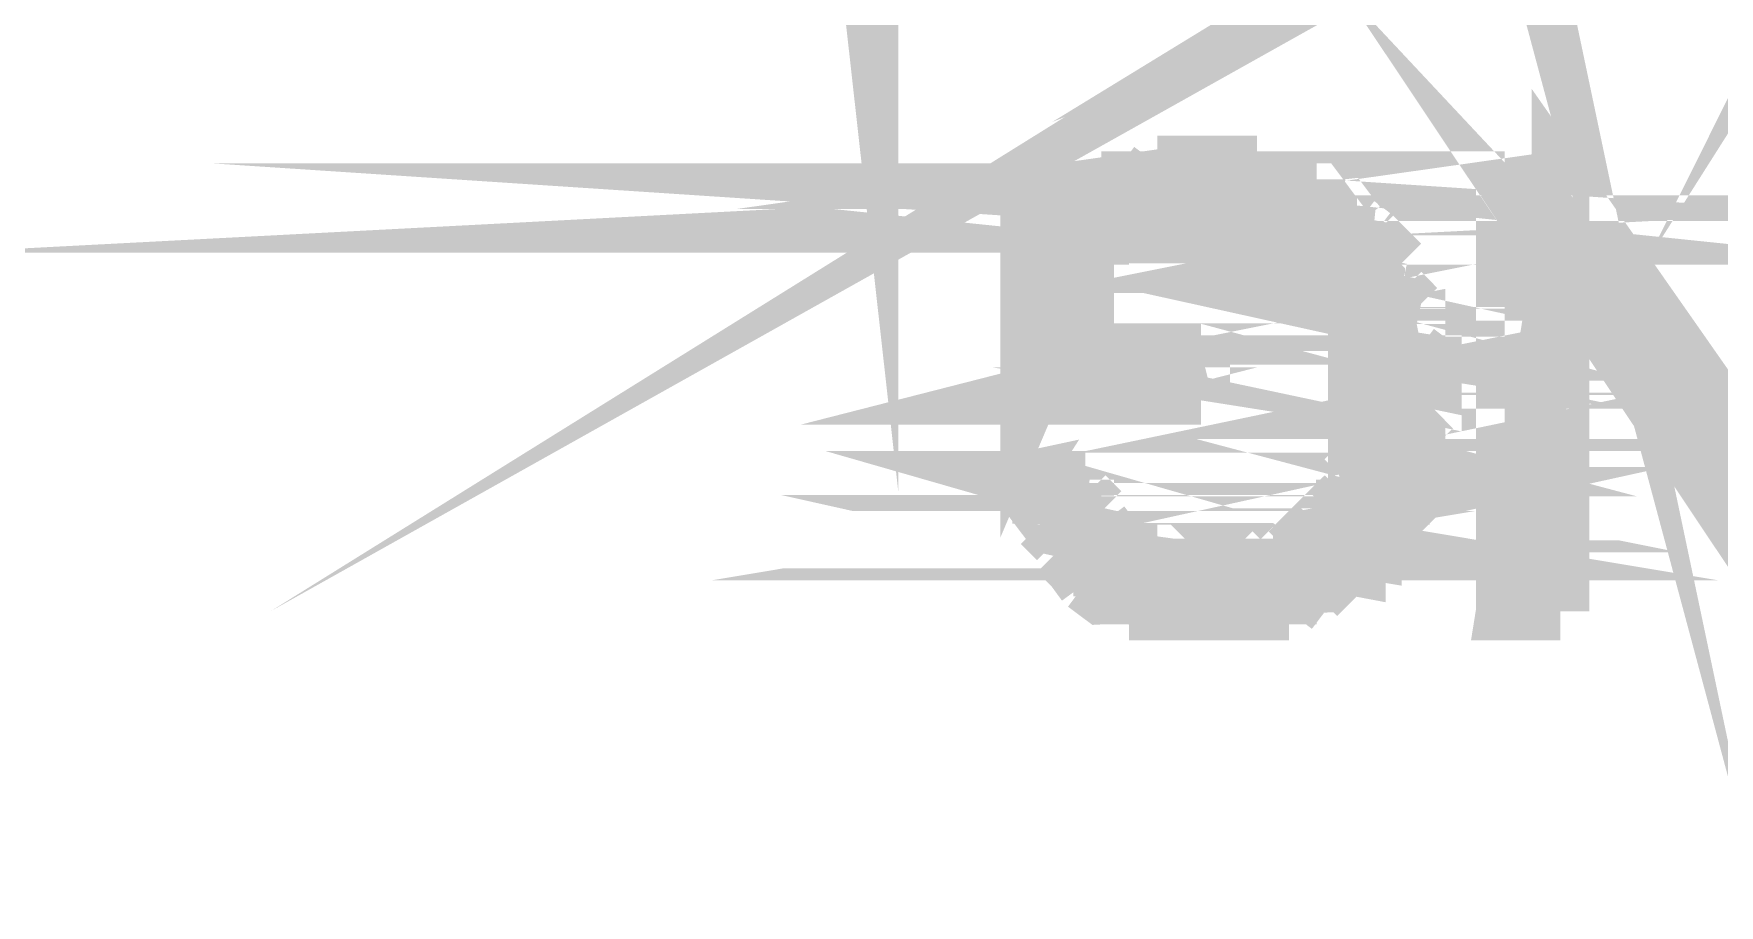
# Model space of a CAD drawing. Header units: inches. Extents: x -524 to 1067, y -71 to 1110.
# Drawn here: x 509.03 to 536.2, y 284.59 to 298.64 of the extents above; entities that cross this region are included whole.
import ezdxf

# ---------------------------------------------------------------- set-up
doc = ezdxf.new("R2010")
doc.units = ezdxf.units.IN
doc.header["$MEASUREMENT"] = 0
doc.layers.add('H', color=7, linetype='Continuous')
doc.layers.add('P', color=7, linetype='Continuous')

msp = doc.modelspace()

# ---------------------------------------------------------------- hatches: boundary and pattern name
at = {"layer": 'H', "linetype": 'Continuous'}
for points in [[(526.9447095486134, 296.27865826295), (527.2038480386552, 296.5341469151038), (528.813426547224, 296.5341469151038), (528.813426547224, 296.27865826295), (529.5214950974787, 296.27865826295), (529.5214950974787, 296.0195197729083), (526.2366409983588, 296.0195197729083), (526.2366409983588, 296.27865826295), (526.9447095486134, 296.27865826295)], [(533.6385122350425, 289.3257170864794), (532.7406521146163, 289.3257170864794), (532.7406521146163, 296.27865826295), (533.6385122350425, 296.27865826295), (533.6385122350425, 289.3257170864794)], [(537.3759462322635, 290.9352955950483), (537.3759462322635, 289.3257170864794), (533.6385122350425, 294.8588713245526), (533.6385122350425, 296.27865826295), (537.3759462322635, 290.9352955950483)], [(525.3351310400449, 295.5705897126953), (525.5285724481041, 295.826078364849), (525.7877109381457, 295.826078364849), (526.0431995902995, 296.0195197729083), (529.9704251576918, 295.826078364849), (530.163866565751, 295.826078364849), (527.8462195069276, 295.5705897126953), (525.3351310400449, 295.5705897126953)], [(529.9704251576918, 295.826078364849), (526.0431995902995, 296.0195197729083), (529.7112866676503, 296.0195197729083), (529.9704251576918, 295.826078364849)], [(527.8462195069276, 295.5705897126953), (530.163866565751, 295.826078364849), (530.4230050557928, 295.5705897126953), (527.8462195069276, 295.5705897126953)], [(525.0759925500031, 295.3114512226536), (525.0759925500031, 295.5705897126953), (526.9447095486134, 295.5705897126953), (526.6855710585719, 295.3114512226536), (525.0759925500031, 295.3114512226536)], [(530.6784937079465, 295.3114512226536), (528.5542880571822, 295.5705897126953), (528.813426547224, 295.5705897126953), (530.6784937079465, 295.3114512226536)], [(530.6784937079465, 295.3114512226536), (528.5542880571822, 295.5705897126953), (530.4230050557928, 295.5705897126953), (530.6784937079465, 295.3114512226536)], [(529.0032181173954, 295.3114512226536), (528.813426547224, 295.5705897126953), (530.6784937079465, 295.3114512226536), (529.0032181173954, 295.3114512226536)], [(526.0431995902995, 295.1180098145943), (525.0759925500031, 295.3114512226536), (526.4957794884003, 295.3114512226536), (526.4957794884003, 295.1180098145943), (526.0431995902995, 295.1180098145943)], [(526.0431995902995, 294.8588713245526), (525.0759925500031, 292.8003627557707), (525.0759925500031, 295.3114512226536), (526.0431995902995, 295.1180098145943), (526.0431995902995, 294.8588713245526)], [(529.5214950974787, 295.1180098145943), (529.5214950974787, 295.3114512226536), (530.871935116006, 295.1180098145943), (529.5214950974787, 295.1180098145943)], [(530.871935116006, 295.1180098145943), (529.5214950974787, 295.3114512226536), (530.6784937079465, 295.3114512226536), (530.871935116006, 295.1180098145943)], [(529.9704251576918, 294.8588713245526), (529.7112866676503, 295.1180098145943), (530.871935116006, 295.1180098145943), (531.1310736060477, 294.8588713245526), (529.9704251576918, 294.6690797543812), (529.9704251576918, 294.8588713245526)], [(525.0759925500031, 292.8003627557707), (526.0431995902995, 294.8588713245526), (526.0431995902995, 293.5084313060255), (525.0759925500031, 292.8003627557707)], [(531.3208651762188, 294.1508027742978), (530.163866565751, 294.4099412643396), (530.163866565751, 294.6690797543812), (529.9704251576918, 294.6690797543812), (531.1310736060477, 294.8588713245526), (531.1310736060477, 294.4099412643396), (531.3208651762188, 294.1508027742978)], [(530.4230050557928, 292.8003627557707), (530.4230050557928, 293.9610112041265), (530.163866565751, 294.1508027742978), (530.163866565751, 294.4099412643396), (531.3208651762188, 294.1508027742978), (531.3208651762188, 293.5084313060255), (531.5800036662606, 293.2529426538717), (531.5800036662606, 292.5412242657291), (530.4230050557928, 292.8003627557707)], [(525.0759925500031, 292.8003627557707), (527.8462195069276, 293.5084313060255), (527.8462195069276, 292.8003627557707), (525.0759925500031, 292.8003627557707)], [(525.0759925500031, 292.8003627557707), (526.0431995902995, 293.5084313060255), (527.8462195069276, 293.5084313060255), (525.0759925500031, 292.8003627557707)], [(530.4230050557928, 291.6433641453029), (530.4230050557928, 292.8003627557707), (531.5800036662606, 292.5412242657291), (531.3208651762188, 292.3514326955577), (531.3208651762188, 291.6433641453029), (531.1310736060477, 291.3842256552613), (530.163866565751, 291.3842256552613), (530.4230050557928, 291.6433641453029)], [(526.0431995902995, 291.190784247202), (525.0759925500031, 291.3842256552613), (526.0431995902995, 291.6433641453029), (526.0431995902995, 291.190784247202)], [(525.3351310400449, 290.9352955950483), (525.0759925500031, 291.190784247202), (525.0759925500031, 291.3842256552613), (526.0431995902995, 291.190784247202), (526.2366409983588, 290.9352955950483), (525.3351310400449, 290.741854186989), (525.3351310400449, 290.9352955950483)], [(530.163866565751, 291.190784247202), (530.163866565751, 291.3842256552613), (531.1310736060477, 291.3842256552613), (531.1310736060477, 291.190784247202), (529.9704251576918, 290.9352955950483), (530.163866565751, 291.190784247202)], [(529.9704251576918, 290.9352955950483), (531.1310736060477, 291.190784247202), (531.1310736060477, 290.9352955950483), (529.9704251576918, 290.9352955950483)], [(525.5285724481041, 290.2235772069055), (525.5285724481041, 290.4827156969472), (525.3351310400449, 290.741854186989), (526.2366409983588, 290.9352955950483), (526.2366409983588, 290.741854186989), (526.4957794884003, 290.4827156969472), (526.6855710585719, 290.4827156969472), (526.6855710585719, 290.2235772069055), (525.5285724481041, 290.2235772069055)], [(529.2623566074369, 290.2235772069055), (529.7112866676503, 290.741854186989), (530.871935116006, 290.741854186989), (530.6784937079465, 290.4827156969472), (530.6784937079465, 290.2235772069055), (529.2623566074369, 290.2235772069055)], [(529.7112866676503, 290.741854186989), (529.9704251576918, 290.9352955950483), (530.871935116006, 290.741854186989), (529.7112866676503, 290.741854186989)], [(530.871935116006, 290.741854186989), (529.9704251576918, 290.9352955950483), (531.1310736060477, 290.9352955950483), (530.871935116006, 290.741854186989)], [(525.7877109381457, 290.0337856367342), (525.5285724481041, 290.2235772069055), (527.2038480386552, 290.2235772069055), (527.3936396088268, 290.0337856367342), (525.7877109381457, 290.0337856367342)], [(528.813426547224, 290.0337856367342), (529.0032181173954, 290.2235772069055), (530.4230050557928, 290.0337856367342), (528.813426547224, 290.0337856367342)], [(530.4230050557928, 290.0337856367342), (529.0032181173954, 290.2235772069055), (530.4230050557928, 290.2235772069055), (530.4230050557928, 290.0337856367342)], [(526.2366409983588, 289.5155086566508), (525.7877109381457, 290.0337856367342), (530.163866565751, 290.0337856367342), (529.9704251576918, 289.7746471466925), (526.2366409983588, 289.5155086566508)], [(529.2623566074369, 289.3257170864794), (526.6855710585719, 289.5155086566508), (526.2366409983588, 289.5155086566508), (529.9704251576918, 289.7746471466925), (529.7112866676503, 289.5155086566508), (529.5214950974787, 289.5155086566508), (529.2623566074369, 289.3257170864794)], [(526.6855710585719, 289.3257170864794), (526.6855710585719, 289.5155086566508), (529.2623566074369, 289.3257170864794), (526.6855710585719, 289.3257170864794)]]:
    msp.add_hatch(color=256, dxfattribs=at).paths.add_polyline_path(points)

# ---------------------------------------------------------------- linework, layer by layer
at = {"layer": 'P', "const_width": 0.927058823529412}
for points in [[(532.7406521146163, 301.8775095830057), (532.9304436847876, 301.1694410327509), (532.7406521146163, 302.0709509910649)], [(539.8833848612583, 302.0709509910649), (542.6536118181828, 299.5598625241822), (539.4344548010451, 302.7790195413196)], [(539.8833848612583, 303.4870880915744), (539.4344548010451, 302.7790195413196), (539.8833848612583, 303.6805294996336)], [(531.7734450743199, 300.4613724824961), (530.163866565751, 299.5598625241822), (532.0289337264737, 300.7205109725378)], [(531.5800036662606, 300.4613724824961), (530.163866565751, 299.5598625241822), (531.7734450743199, 300.4613724824961)], [(522.243718348984, 301.8775095830057), (522.5028568390258, 299.5598625241822), (522.5028568390258, 300.7205109725378)], [(532.222375134533, 300.7205109725378), (531.0653765240652, 300.9139523805971), (532.0289337264737, 300.7205109725378), (532.222375134533, 300.7205109725378)], [(552.1796887056305, 300.2679310744369), (550.5701101970619, 300.012442422283), (551.9242000534771, 300.2679310744369), (552.1796887056305, 300.2679310744369)], [(531.3208651762188, 300.012442422283), (530.163866565751, 299.5598625241822), (531.3208651762188, 300.2679310744369)], [(526.430082406418, 295.1180098145943), (525.0759925500031, 295.377148304636), (526.2366409983588, 295.1180098145943)], [(537.3759462322635, 290.9352955950483), (533.6385122350425, 294.9245684065351), (537.3759462322635, 289.3257170864794)], [(533.6385122350425, 294.9245684065351), (533.6385122350425, 296.2786582629501), (537.3759462322635, 290.9352955950483)], [(528.7477294652417, 296.5341469151039), (526.9447095486134, 296.2786582629501), (528.7477294652417, 296.2786582629501)], [(528.7477294652417, 296.5341469151039), (526.9447095486134, 296.2786582629501)], [(526.9447095486134, 296.2786582629501), (527.1381509566727, 296.5341469151039)], [(528.5542880571822, 296.5341469151039), (527.1381509566727, 296.5341469151039), (527.3936396088268, 296.5341469151039)], [(528.5542880571822, 296.5341469151039), (527.1381509566727, 296.5341469151039)], [(527.1381509566727, 296.5341469151039), (528.7477294652417, 296.5341469151039), (528.5542880571822, 296.5341469151039)], [(527.1381509566727, 296.5341469151039), (528.7477294652417, 296.5341469151039)], [(528.2951495671405, 296.5341469151039), (527.3936396088268, 296.5341469151039), (527.587081016886, 296.5341469151039)], [(528.2951495671405, 296.5341469151039), (527.3936396088268, 296.5341469151039), (528.5542880571822, 296.5341469151039), (528.2951495671405, 296.5341469151039)], [(527.3936396088268, 296.5341469151039), (528.5542880571822, 296.5341469151039)], [(527.587081016886, 296.5341469151039), (528.0396609149868, 296.5341469151039), (527.587081016886, 296.5341469151039), (527.587081016886, 296.5341469151039), (528.0396609149868, 296.5341469151039)], [(527.587081016886, 296.5341469151039), (528.2951495671405, 296.5341469151039)], [(527.587081016886, 296.5341469151039), (528.2951495671405, 296.5341469151039)], [(527.8462195069276, 296.5341469151039), (528.0396609149868, 296.5341469151039)], [(528.0396609149868, 296.5341469151039), (527.8462195069276, 296.5341469151039)], [(528.2951495671405, 296.5341469151039), (528.0396609149868, 296.5341469151039)], [(528.7477294652417, 296.2786582629501), (528.7477294652417, 296.5341469151039)], [(526.430082406418, 296.2786582629501), (529.4557980154962, 296.2786582629501), (526.2366409983588, 296.2786582629501)], [(526.2366409983588, 296.2786582629501), (526.430082406418, 296.2786582629501)], [(529.4557980154962, 296.2786582629501), (526.2366409983588, 296.2786582629501)], [(526.2366409983588, 296.2786582629501), (529.4557980154962, 296.0852168548909)], [(526.2366409983588, 296.2786582629501), (529.4557980154962, 296.0852168548909)], [(529.4557980154962, 296.0852168548909), (526.2366409983588, 296.0852168548909), (526.2366409983588, 296.2786582629501)], [(529.2623566074369, 296.2786582629501), (526.430082406418, 296.2786582629501)], [(526.430082406418, 296.2786582629501), (526.6855710585719, 296.2786582629501)], [(529.2623566074369, 296.2786582629501), (526.430082406418, 296.2786582629501)], [(526.430082406418, 296.2786582629501), (529.4557980154962, 296.2786582629501), (529.2623566074369, 296.2786582629501)], [(528.7477294652417, 296.2786582629501), (526.6855710585719, 296.2786582629501)], [(526.6855710585719, 296.2786582629501), (526.9447095486134, 296.2786582629501)], [(528.7477294652417, 296.2786582629501), (526.6855710585719, 296.2786582629501), (529.0032181173954, 296.2786582629501), (528.7477294652417, 296.2786582629501)], [(526.6855710585719, 296.2786582629501), (529.0032181173954, 296.2786582629501), (526.6855710585719, 296.2786582629501), (526.6855710585719, 296.2786582629501), (529.0032181173954, 296.2786582629501)], [(526.6855710585719, 296.2786582629501), (529.2623566074369, 296.2786582629501)], [(526.6855710585719, 296.2786582629501), (529.2623566074369, 296.2786582629501)], [(526.9447095486134, 296.2786582629501), (528.7477294652417, 296.2786582629501)], [(529.2623566074369, 296.2786582629501), (529.0032181173954, 296.2786582629501)], [(529.4557980154962, 296.0852168548909), (529.4557980154962, 296.2786582629501)], [(532.7406521146163, 289.3257170864794), (533.6385122350425, 294.9245684065351), (532.7406521146163, 296.2786582629501)], [(532.7406521146163, 296.2786582629501), (532.7406521146163, 289.3257170864794)], [(533.6385122350425, 294.9245684065351), (532.7406521146163, 296.2786582629501)], [(532.7406521146163, 296.2786582629501), (533.6385122350425, 296.2786582629501), (533.6385122350425, 294.9245684065351)], [(529.7112866676503, 296.0852168548909), (525.977502508317, 296.0852168548909), (529.9047280757095, 295.8260783648491), (529.7112866676503, 296.0852168548909)], [(525.7877109381457, 295.8260783648491), (525.977502508317, 296.0852168548909), (529.9047280757095, 295.8260783648491)], [(529.7112866676503, 296.0852168548909), (525.977502508317, 296.0852168548909)], [(525.977502508317, 296.0852168548909), (529.7112866676503, 296.0852168548909)], [(526.2366409983588, 296.0852168548909), (529.7112866676503, 296.0852168548909), (525.977502508317, 296.0852168548909)], [(525.977502508317, 296.0852168548909), (526.2366409983588, 296.0852168548909)], [(529.4557980154962, 296.0852168548909), (526.2366409983588, 296.0852168548909)], [(526.2366409983588, 296.0852168548909), (529.7112866676503, 296.0852168548909), (529.4557980154962, 296.0852168548909)], [(527.8462195069276, 295.5705897126953), (525.2694339580626, 295.5705897126953), (530.163866565751, 295.8260783648491)], [(525.2694339580626, 295.5705897126953), (530.163866565751, 295.8260783648491)], [(530.163866565751, 295.8260783648491), (525.5285724481041, 295.8260783648491), (525.2694339580626, 295.5705897126953)], [(530.163866565751, 295.8260783648491), (525.5285724481041, 295.8260783648491), (530.163866565751, 295.8260783648491), (530.163866565751, 295.8260783648491), (525.5285724481041, 295.8260783648491)], [(530.163866565751, 295.8260783648491), (525.7877109381457, 295.8260783648491), (525.5285724481041, 295.8260783648491)], [(530.163866565751, 295.8260783648491), (525.7877109381457, 295.8260783648491), (529.9047280757095, 295.8260783648491)], [(525.7877109381457, 295.8260783648491), (529.9047280757095, 295.8260783648491)], [(529.9047280757095, 295.8260783648491), (525.7877109381457, 295.8260783648491)], [(525.7877109381457, 295.8260783648491), (525.7877109381457, 295.8260783648491)], [(529.9047280757095, 295.8260783648491), (525.7877109381457, 295.8260783648491)], [(527.8462195069276, 295.5705897126953), (530.163866565751, 295.8260783648491), (530.3573079738105, 295.5705897126953)], [(530.163866565751, 295.8260783648491), (527.8462195069276, 295.5705897126953)], [(529.9047280757095, 295.8260783648491), (530.163866565751, 295.8260783648491)], [(529.0032181173954, 295.377148304636), (530.6127966259642, 295.377148304636), (528.7477294652417, 295.5705897126953)], [(525.0759925500031, 295.377148304636), (526.9447095486134, 295.5705897126953)], [(525.0759925500031, 295.377148304636), (526.9447095486134, 295.5705897126953)], [(526.9447095486134, 295.5705897126953), (525.0759925500031, 295.5705897126953), (525.0759925500031, 295.377148304636)], [(526.9447095486134, 295.5705897126953), (525.0759925500031, 295.5705897126953)], [(525.0759925500031, 295.5705897126953), (527.1381509566727, 295.5705897126953)], [(525.0759925500031, 295.5705897126953), (527.1381509566727, 295.5705897126953), (527.3936396088268, 295.5705897126953)], [(527.3936396088268, 295.5705897126953), (525.0759925500031, 295.5705897126953)], [(527.3936396088268, 295.5705897126953), (525.0759925500031, 295.5705897126953), (527.587081016886, 295.5705897126953)], [(525.0759925500031, 295.5705897126953), (527.587081016886, 295.5705897126953), (525.2694339580626, 295.5705897126953), (525.0759925500031, 295.5705897126953)], [(527.587081016886, 295.5705897126953), (525.2694339580626, 295.5705897126953), (527.8462195069276, 295.5705897126953), (527.587081016886, 295.5705897126953)], [(525.2694339580626, 295.5705897126953), (527.8462195069276, 295.5705897126953), (527.8462195069276, 295.5705897126953)], [(527.8462195069276, 295.5705897126953), (525.2694339580626, 295.5705897126953)], [(526.9447095486134, 295.5705897126953), (526.6855710585719, 295.377148304636)], [(527.1381509566727, 295.5705897126953), (526.9447095486134, 295.5705897126953)], [(527.587081016886, 295.5705897126953), (527.3936396088268, 295.5705897126953)], [(530.3573079738105, 295.5705897126953), (527.8462195069276, 295.5705897126953)], [(527.8462195069276, 295.5705897126953), (528.0396609149868, 295.5705897126953)], [(530.3573079738105, 295.5705897126953), (527.8462195069276, 295.5705897126953)], [(528.0396609149868, 295.5705897126953), (530.3573079738105, 295.5705897126953), (528.0396609149868, 295.5705897126953)], [(528.0396609149868, 295.5705897126953), (530.3573079738105, 295.5705897126953)], [(528.2951495671405, 295.5705897126953), (530.3573079738105, 295.5705897126953)], [(528.5542880571822, 295.5705897126953), (528.2951495671405, 295.5705897126953)], [(528.5542880571822, 295.5705897126953), (530.6127966259642, 295.377148304636), (528.5542880571822, 295.5705897126953)], [(530.3573079738105, 295.5705897126953), (528.5542880571822, 295.5705897126953)], [(530.3573079738105, 295.5705897126953), (528.5542880571822, 295.5705897126953)], [(528.5542880571822, 295.5705897126953), (530.6127966259642, 295.377148304636)], [(528.7477294652417, 295.5705897126953), (529.0032181173954, 295.377148304636)], [(528.7477294652417, 295.5705897126953), (530.6127966259642, 295.377148304636), (528.7477294652417, 295.5705897126953)], [(528.7477294652417, 295.5705897126953), (528.7477294652417, 295.5705897126953)], [(530.6127966259642, 295.377148304636), (530.3573079738105, 295.5705897126953)], [(526.430082406418, 295.377148304636), (525.0759925500031, 295.377148304636), (526.430082406418, 295.377148304636)], [(525.0759925500031, 295.377148304636), (526.2366409983588, 295.1180098145943)], [(526.2366409983588, 295.1180098145943), (525.977502508317, 295.1180098145943), (525.0759925500031, 295.377148304636)], [(525.977502508317, 295.1180098145943), (525.0759925500031, 295.377148304636), (525.977502508317, 295.1180098145943)], [(525.977502508317, 294.9245684065351), (525.0759925500031, 295.377148304636), (525.977502508317, 294.9245684065351)], [(525.0759925500031, 295.377148304636), (525.977502508317, 294.9245684065351)], [(525.977502508317, 294.9245684065351), (525.0759925500031, 292.8003627557707), (525.0759925500031, 295.377148304636)], [(526.6855710585719, 295.377148304636), (525.0759925500031, 295.377148304636)], [(525.0759925500031, 295.377148304636), (526.6855710585719, 295.377148304636)], [(526.6855710585719, 295.377148304636), (525.0759925500031, 295.377148304636), (526.430082406418, 295.377148304636), (526.6855710585719, 295.377148304636)], [(526.6855710585719, 295.377148304636), (525.0759925500031, 295.377148304636)], [(529.0032181173954, 295.377148304636), (530.6127966259642, 295.377148304636)], [(530.6127966259642, 295.377148304636), (529.0032181173954, 295.377148304636)], [(529.0032181173954, 295.377148304636), (530.6127966259642, 295.377148304636)], [(530.6127966259642, 295.377148304636), (530.6127966259642, 295.377148304636), (529.0032181173954, 295.377148304636)], [(529.2623566074369, 295.377148304636), (530.6127966259642, 295.377148304636), (529.4557980154962, 295.377148304636), (529.2623566074369, 295.377148304636)], [(529.4557980154962, 295.377148304636), (530.871935116006, 295.1180098145943), (529.4557980154962, 295.377148304636)], [(530.6127966259642, 295.377148304636), (529.4557980154962, 295.377148304636)], [(529.4557980154962, 295.377148304636), (530.871935116006, 295.1180098145943)], [(530.871935116006, 295.1180098145943), (530.6127966259642, 295.377148304636)], [(525.977502508317, 294.9245684065351), (525.977502508317, 293.5084313060256), (525.0759925500031, 292.8003627557707)], [(525.0759925500031, 292.8003627557707), (525.977502508317, 294.9245684065351)], [(530.871935116006, 295.1180098145943), (529.9047280757095, 294.9245684065351), (531.0653765240652, 294.9245684065351)], [(525.977502508317, 294.9245684065351), (525.977502508317, 294.9245684065351)], [(526.2366409983588, 295.1180098145943), (526.430082406418, 295.1180098145943)], [(529.4557980154962, 295.1180098145943), (530.871935116006, 295.1180098145943), (529.4557980154962, 295.1180098145943)], [(529.4557980154962, 295.1180098145943), (530.871935116006, 295.1180098145943), (530.871935116006, 295.1180098145943), (529.4557980154962, 295.1180098145943)], [(529.7112866676503, 295.1180098145943), (530.871935116006, 295.1180098145943)], [(529.9047280757095, 294.9245684065351), (529.7112866676503, 295.1180098145943)], [(530.871935116006, 295.1180098145943), (529.9047280757095, 294.9245684065351)], [(531.0653765240652, 294.9245684065351), (529.9047280757095, 294.6690797543812), (531.0653765240652, 294.9245684065351)], [(529.9047280757095, 294.9245684065351), (531.0653765240652, 294.9245684065351)], [(531.0653765240652, 294.9245684065351), (529.9047280757095, 294.6690797543812)], [(529.9047280757095, 294.6690797543812), (529.9047280757095, 294.9245684065351)], [(531.0653765240652, 294.9245684065351), (530.871935116006, 295.1180098145943)], [(533.6385122350425, 289.3257170864794), (532.7406521146163, 289.3257170864794), (533.6385122350425, 294.9245684065351)], [(533.6385122350425, 294.9245684065351), (533.6385122350425, 289.3257170864794)], [(537.3759462322635, 290.9352955950483), (533.6385122350425, 294.9245684065351)], [(531.0653765240652, 294.6690797543812), (530.163866565751, 294.6690797543812), (531.0653765240652, 294.4756383463219)], [(530.163866565751, 294.6690797543812), (531.0653765240652, 294.4756383463219), (530.163866565751, 294.4756383463219)], [(531.0653765240652, 294.6690797543812), (529.9047280757095, 294.6690797543812)], [(529.9047280757095, 294.6690797543812), (531.0653765240652, 294.6690797543812), (531.0653765240652, 294.6690797543812), (529.9047280757095, 294.6690797543812)], [(531.0653765240652, 294.6690797543812), (530.163866565751, 294.6690797543812), (529.9047280757095, 294.6690797543812)], [(530.163866565751, 294.4756383463219), (530.163866565751, 294.6690797543812)], [(531.0653765240652, 294.4756383463219), (531.0653765240652, 294.6690797543812)], [(530.163866565751, 294.4756383463219), (531.3208651762188, 294.2164998562804), (530.163866565751, 294.4756383463219), (531.3208651762188, 294.2164998562804)], [(530.163866565751, 294.2164998562804), (530.163866565751, 294.4756383463219)], [(531.0653765240652, 294.4756383463219), (530.163866565751, 294.4756383463219)], [(530.163866565751, 294.4756383463219), (531.3208651762188, 294.2164998562804)], [(531.3208651762188, 294.2164998562804), (531.0653765240652, 294.4756383463219)], [(531.3208651762188, 294.2164998562804), (530.163866565751, 294.2164998562804), (531.3208651762188, 293.9610112041265)], [(531.3208651762188, 294.2164998562804), (530.163866565751, 294.2164998562804)], [(530.163866565751, 294.2164998562804), (531.3208651762188, 293.9610112041265)], [(531.3208651762188, 293.9610112041265), (530.3573079738105, 293.9610112041265), (530.163866565751, 294.2164998562804)], [(531.3208651762188, 293.9610112041265), (531.3208651762188, 294.2164998562804)], [(531.3208651762188, 293.9610112041265), (530.3573079738105, 293.7675697960672), (531.3208651762188, 293.7675697960672), (531.3208651762188, 293.9610112041265)], [(531.3208651762188, 293.9610112041265), (530.3573079738105, 293.9610112041265)], [(530.3573079738105, 293.9610112041265), (531.3208651762188, 293.9610112041265), (531.3208651762188, 293.9610112041265), (530.3573079738105, 293.9610112041265)], [(531.3208651762188, 293.9610112041265), (530.3573079738105, 293.7675697960672)], [(530.3573079738105, 293.7675697960672), (530.3573079738105, 293.9610112041265)], [(527.8462195069276, 292.8003627557707), (525.0759925500031, 292.8003627557707), (527.8462195069276, 293.5084313060256)], [(527.8462195069276, 293.5084313060256), (525.0759925500031, 292.8003627557707)], [(525.0759925500031, 292.8003627557707), (525.977502508317, 293.5084313060256)], [(527.8462195069276, 293.5084313060256), (525.977502508317, 293.5084313060256)], [(525.977502508317, 293.5084313060256), (527.8462195069276, 293.5084313060256)], [(525.977502508317, 293.5084313060256), (527.8462195069276, 293.5084313060256)], [(527.8462195069276, 293.5084313060256), (527.8462195069276, 292.8003627557707)], [(527.8462195069276, 293.5084313060256), (527.8462195069276, 293.5084313060256)], [(530.3573079738105, 293.7675697960672), (531.3208651762188, 293.5084313060256), (530.3573079738105, 293.5084313060256), (530.3573079738105, 293.7675697960672)], [(530.3573079738105, 293.7675697960672), (531.3208651762188, 293.7675697960672)], [(531.3208651762188, 293.7675697960672), (530.3573079738105, 293.7675697960672)], [(530.3573079738105, 293.7675697960672), (530.3573079738105, 293.7675697960672)], [(531.3208651762188, 293.7675697960672), (530.3573079738105, 293.7675697960672)], [(530.3573079738105, 293.7675697960672), (531.3208651762188, 293.5084313060256), (531.3208651762188, 293.7675697960672)], [(531.3208651762188, 293.5084313060256), (530.3573079738105, 293.5084313060256)], [(530.3573079738105, 293.5084313060256), (531.5800036662606, 293.3149898979663)], [(530.3573079738105, 293.5084313060256), (531.5800036662606, 293.3149898979663)], [(530.3573079738105, 293.3149898979663), (530.3573079738105, 293.5084313060256)], [(531.5800036662606, 293.3149898979663), (531.3208651762188, 293.5084313060256)], [(531.5800036662606, 293.3149898979663), (530.3573079738105, 293.3149898979663), (531.5800036662606, 293.0595012458125), (531.5800036662606, 293.3149898979663)], [(530.3573079738105, 293.3149898979663), (531.5800036662606, 293.0595012458125), (530.3573079738105, 293.0595012458125), (530.3573079738105, 293.3149898979663)], [(531.5800036662606, 293.3149898979663), (530.3573079738105, 293.3149898979663)], [(530.3573079738105, 293.0595012458125), (531.5800036662606, 292.8003627557707), (530.3573079738105, 292.8003627557707), (530.3573079738105, 293.0595012458125)], [(531.5800036662606, 293.0595012458125), (530.3573079738105, 293.0595012458125)], [(530.3573079738105, 293.0595012458125), (531.5800036662606, 292.8003627557707), (531.5800036662606, 293.0595012458125)], [(531.5800036662606, 292.8003627557707), (530.3573079738105, 292.8003627557707), (531.5800036662606, 292.6069213477115)], [(530.3573079738105, 292.8003627557707), (531.5800036662606, 292.6069213477115), (530.3573079738105, 292.8003627557707), (531.5800036662606, 292.6069213477115)], [(531.5800036662606, 292.6069213477115), (530.3573079738105, 292.6069213477115), (530.3573079738105, 292.8003627557707)], [(531.5800036662606, 292.6069213477115), (531.5800036662606, 292.8003627557707)], [(531.5800036662606, 292.6069213477115), (530.3573079738105, 292.3514326955577), (531.3208651762188, 292.3514326955577)], [(531.5800036662606, 292.6069213477115), (530.3573079738105, 292.6069213477115), (531.5800036662606, 292.6069213477115), (531.5800036662606, 292.6069213477115), (530.3573079738105, 292.6069213477115)], [(531.5800036662606, 292.6069213477115), (530.3573079738105, 292.3514326955577), (530.3573079738105, 292.6069213477115)], [(531.3208651762188, 292.3514326955577), (531.5800036662606, 292.6069213477115)], [(530.3573079738105, 292.3514326955577), (531.3208651762188, 292.3514326955577)], [(531.3208651762188, 292.3514326955577), (530.3573079738105, 292.0922942055161), (530.3573079738105, 292.3514326955577)], [(531.3208651762188, 292.3514326955577), (530.3573079738105, 292.0922942055161)], [(530.3573079738105, 292.0922942055161), (531.3208651762188, 292.0922942055161), (531.3208651762188, 292.3514326955577)], [(530.3573079738105, 291.8988527974568), (531.3208651762188, 291.643364145303), (530.3573079738105, 291.643364145303), (530.3573079738105, 291.8988527974568)], [(530.3573079738105, 292.0922942055161), (531.3208651762188, 292.0922942055161)], [(531.3208651762188, 292.0922942055161), (530.3573079738105, 291.8988527974568)], [(530.3573079738105, 291.8988527974568), (530.3573079738105, 292.0922942055161)], [(531.3208651762188, 292.0922942055161), (530.3573079738105, 291.8988527974568)], [(530.3573079738105, 291.8988527974568), (531.3208651762188, 291.8988527974568)], [(530.3573079738105, 291.8988527974568), (531.3208651762188, 291.8988527974568)], [(531.3208651762188, 291.8988527974568), (530.3573079738105, 291.8988527974568), (530.3573079738105, 291.8988527974568), (531.3208651762188, 291.8988527974568)], [(530.3573079738105, 291.8988527974568), (531.3208651762188, 291.643364145303), (531.3208651762188, 291.8988527974568)], [(531.3208651762188, 291.8988527974568), (531.3208651762188, 292.0922942055161)], [(531.3208651762188, 291.643364145303), (530.163866565751, 291.4499227372436), (531.0653765240652, 291.4499227372436)], [(525.977502508317, 291.643364145303), (525.0759925500031, 291.4499227372436), (525.977502508317, 291.643364145303)], [(530.3573079738105, 291.643364145303), (531.3208651762188, 291.643364145303), (530.163866565751, 291.4499227372436)], [(530.163866565751, 291.4499227372436), (530.3573079738105, 291.643364145303)], [(531.3208651762188, 291.643364145303), (530.3573079738105, 291.643364145303)], [(530.3573079738105, 291.643364145303), (531.3208651762188, 291.643364145303)], [(531.0653765240652, 291.4499227372436), (531.3208651762188, 291.643364145303)], [(531.3208651762188, 291.643364145303), (531.3208651762188, 291.643364145303)], [(525.977502508317, 291.4499227372436), (525.0759925500031, 291.4499227372436), (525.977502508317, 291.190784247202)], [(525.0759925500031, 291.4499227372436), (525.977502508317, 291.190784247202), (525.0759925500031, 291.4499227372436)], [(525.977502508317, 291.190784247202), (525.977502508317, 291.4499227372436)], [(530.163866565751, 291.4499227372436), (531.0653765240652, 291.4499227372436)], [(531.0653765240652, 291.4499227372436), (530.163866565751, 291.4499227372436)], [(530.163866565751, 291.4499227372436), (531.0653765240652, 291.4499227372436)], [(531.0653765240652, 291.4499227372436), (530.163866565751, 291.190784247202)], [(530.163866565751, 291.190784247202), (530.163866565751, 291.4499227372436)], [(531.0653765240652, 291.4499227372436), (530.163866565751, 291.190784247202)], [(530.163866565751, 291.190784247202), (531.0653765240652, 291.190784247202), (531.0653765240652, 291.4499227372436)], [(525.0759925500031, 291.190784247202), (525.977502508317, 291.190784247202)], [(525.977502508317, 291.190784247202), (525.2694339580626, 290.9352955950483), (525.0759925500031, 291.190784247202)], [(525.977502508317, 291.190784247202), (525.2694339580626, 290.9352955950483)], [(526.2366409983588, 290.9352955950483), (525.977502508317, 291.190784247202)], [(530.163866565751, 291.190784247202), (531.0653765240652, 291.190784247202), (529.9047280757095, 290.9352955950483)], [(531.0653765240652, 291.190784247202), (529.9047280757095, 290.9352955950483), (531.0653765240652, 291.190784247202)], [(529.9047280757095, 290.9352955950483), (530.163866565751, 291.190784247202)], [(525.2694339580626, 290.741854186989), (526.2366409983588, 290.741854186989), (526.2366409983588, 290.9352955950483)], [(526.2366409983588, 290.9352955950483), (525.2694339580626, 290.741854186989)], [(525.2694339580626, 290.9352955950483), (526.2366409983588, 290.9352955950483)], [(525.2694339580626, 290.9352955950483), (526.2366409983588, 290.9352955950483)], [(526.2366409983588, 290.9352955950483), (525.2694339580626, 290.741854186989)], [(525.2694339580626, 290.741854186989), (525.2694339580626, 290.9352955950483)], [(531.0653765240652, 290.9352955950483), (529.9047280757095, 290.9352955950483), (531.0653765240652, 290.9352955950483), (529.9047280757095, 290.9352955950483), (530.871935116006, 290.741854186989), (531.0653765240652, 290.9352955950483)], [(529.9047280757095, 290.9352955950483), (529.7112866676503, 290.741854186989), (530.871935116006, 290.741854186989), (529.9047280757095, 290.9352955950483)], [(531.0653765240652, 290.9352955950483), (529.9047280757095, 290.9352955950483), (529.9047280757095, 290.9352955950483), (531.0653765240652, 290.9352955950483)], [(526.430082406418, 290.4827156969473), (525.2694339580626, 290.741854186989), (526.2366409983588, 290.741854186989)], [(525.5285724481041, 290.4827156969473), (526.430082406418, 290.4827156969473), (525.2694339580626, 290.741854186989)], [(525.2694339580626, 290.741854186989), (525.5285724481041, 290.4827156969473)], [(525.2694339580626, 290.741854186989), (526.2366409983588, 290.741854186989)], [(526.2366409983588, 290.741854186989), (525.2694339580626, 290.741854186989), (525.2694339580626, 290.741854186989), (526.2366409983588, 290.741854186989)], [(525.2694339580626, 290.741854186989), (526.2366409983588, 290.741854186989)], [(526.2366409983588, 290.741854186989), (526.430082406418, 290.4827156969473)], [(526.2366409983588, 290.741854186989), (526.2366409983588, 290.741854186989)], [(530.871935116006, 290.741854186989), (529.4557980154962, 290.4827156969473)], [(529.4557980154962, 290.4827156969473), (529.7112866676503, 290.741854186989)], [(530.871935116006, 290.741854186989), (529.4557980154962, 290.4827156969473)], [(529.4557980154962, 290.4827156969473), (530.6127966259642, 290.4827156969473), (530.871935116006, 290.741854186989)], [(529.7112866676503, 290.741854186989), (530.871935116006, 290.741854186989), (529.7112866676503, 290.741854186989), (530.871935116006, 290.741854186989)], [(529.7112866676503, 290.741854186989), (530.871935116006, 290.741854186989), (530.871935116006, 290.741854186989), (529.7112866676503, 290.741854186989)], [(526.6855710585719, 290.289274288888), (525.5285724481041, 290.289274288888), (526.6855710585719, 290.4827156969473)], [(525.5285724481041, 290.289274288888), (526.6855710585719, 290.4827156969473), (525.5285724481041, 290.4827156969473)], [(529.4557980154962, 290.4827156969473), (530.6127966259642, 290.289274288888), (529.2623566074369, 290.289274288888)], [(525.5285724481041, 290.4827156969473), (525.5285724481041, 290.289274288888)], [(526.6855710585719, 290.4827156969473), (525.5285724481041, 290.4827156969473)], [(525.5285724481041, 290.4827156969473), (526.430082406418, 290.4827156969473), (526.6855710585719, 290.4827156969473)], [(527.3936396088268, 290.0337856367343), (525.5285724481041, 290.289274288888)], [(525.5285724481041, 290.289274288888), (525.7877109381457, 290.0337856367343)], [(527.3936396088268, 290.0337856367343), (525.5285724481041, 290.289274288888)], [(525.5285724481041, 290.289274288888), (527.1381509566727, 290.289274288888), (527.3936396088268, 290.0337856367343)], [(525.5285724481041, 290.289274288888), (527.1381509566727, 290.289274288888)], [(527.1381509566727, 290.289274288888), (525.5285724481041, 290.289274288888)], [(525.5285724481041, 290.289274288888), (525.5285724481041, 290.289274288888)], [(527.1381509566727, 290.289274288888), (525.5285724481041, 290.289274288888)], [(525.5285724481041, 290.289274288888), (526.9447095486134, 290.289274288888)], [(525.5285724481041, 290.289274288888), (526.9447095486134, 290.289274288888), (526.9447095486134, 290.289274288888), (525.5285724481041, 290.289274288888)], [(526.6855710585719, 290.289274288888), (525.5285724481041, 290.289274288888), (526.6855710585719, 290.289274288888)], [(526.9447095486134, 290.289274288888), (525.5285724481041, 290.289274288888), (525.5285724481041, 290.289274288888), (526.9447095486134, 290.289274288888)], [(526.6855710585719, 290.4827156969473), (526.6855710585719, 290.289274288888)], [(526.9447095486134, 290.289274288888), (527.1381509566727, 290.289274288888)], [(530.3573079738105, 290.0337856367343), (528.7477294652417, 290.0337856367343), (529.0032181173954, 290.289274288888)], [(529.0032181173954, 290.289274288888), (530.3573079738105, 290.0337856367343)], [(529.0032181173954, 290.289274288888), (530.3573079738105, 290.289274288888)], [(530.3573079738105, 290.289274288888), (529.0032181173954, 290.289274288888), (529.0032181173954, 290.289274288888), (530.3573079738105, 290.289274288888)], [(529.0032181173954, 290.289274288888), (530.3573079738105, 290.0337856367343), (530.3573079738105, 290.289274288888)], [(529.2623566074369, 290.289274288888), (529.4557980154962, 290.4827156969473)], [(529.2623566074369, 290.289274288888), (530.3573079738105, 290.289274288888), (529.2623566074369, 290.289274288888)], [(530.6127966259642, 290.289274288888), (529.2623566074369, 290.289274288888), (530.3573079738105, 290.289274288888)], [(529.4557980154962, 290.4827156969473), (530.6127966259642, 290.4827156969473), (529.4557980154962, 290.4827156969473), (529.4557980154962, 290.4827156969473), (530.6127966259642, 290.4827156969473)], [(529.4557980154962, 290.4827156969473), (530.6127966259642, 290.289274288888), (530.6127966259642, 290.4827156969473)], [(530.3573079738105, 290.289274288888), (530.6127966259642, 290.289274288888)], [(527.8462195069276, 290.0337856367343), (525.7877109381457, 290.0337856367343)], [(525.7877109381457, 290.0337856367343), (527.8462195069276, 290.0337856367343)], [(527.8462195069276, 290.0337856367343), (525.7877109381457, 290.0337856367343)], [(525.7877109381457, 290.0337856367343), (527.8462195069276, 290.0337856367343), (527.8462195069276, 290.0337856367343), (525.7877109381457, 290.0337856367343)], [(527.8462195069276, 290.0337856367343), (527.587081016886, 290.0337856367343), (525.7877109381457, 290.0337856367343)], [(527.587081016886, 290.0337856367343), (525.7877109381457, 290.0337856367343), (527.3936396088268, 290.0337856367343), (527.587081016886, 290.0337856367343)], [(525.7877109381457, 290.0337856367343), (527.3936396088268, 290.0337856367343)], [(527.8462195069276, 290.0337856367343), (525.7877109381457, 290.0337856367343)], [(525.7877109381457, 290.0337856367343), (530.163866565751, 290.0337856367343), (527.8462195069276, 290.0337856367343)], [(525.7877109381457, 290.0337856367343), (530.163866565751, 290.0337856367343)], [(525.977502508317, 289.7746471466925), (525.7877109381457, 290.0337856367343)], [(530.163866565751, 290.0337856367343), (525.977502508317, 289.7746471466925)], [(530.163866565751, 290.0337856367343), (525.977502508317, 289.7746471466925)], [(525.977502508317, 289.7746471466925), (529.9047280757095, 289.7746471466925), (530.163866565751, 290.0337856367343)], [(527.8462195069276, 290.0337856367343), (530.163866565751, 290.0337856367343), (528.0396609149868, 290.0337856367343)], [(528.0396609149868, 290.0337856367343), (527.8462195069276, 290.0337856367343)], [(530.163866565751, 290.0337856367343), (528.0396609149868, 290.0337856367343)], [(528.0396609149868, 290.0337856367343), (530.3573079738105, 290.0337856367343)], [(528.0396609149868, 290.0337856367343), (530.3573079738105, 290.0337856367343), (528.2951495671405, 290.0337856367343), (528.0396609149868, 290.0337856367343)], [(530.3573079738105, 290.0337856367343), (528.2951495671405, 290.0337856367343), (528.5542880571822, 290.0337856367343), (530.3573079738105, 290.0337856367343)], [(528.5542880571822, 290.0337856367343), (530.3573079738105, 290.0337856367343), (528.7477294652417, 290.0337856367343), (528.5542880571822, 290.0337856367343)], [(530.3573079738105, 290.0337856367343), (530.163866565751, 290.0337856367343)], [(525.977502508317, 289.7746471466925), (529.9047280757095, 289.7746471466925), (525.977502508317, 289.7746471466925), (525.977502508317, 289.7746471466925), (529.9047280757095, 289.7746471466925), (525.977502508317, 289.7746471466925)], [(529.9047280757095, 289.7746471466925), (529.9047280757095, 289.7746471466925), (525.977502508317, 289.7746471466925)], [(529.9047280757095, 289.7746471466925), (526.2366409983588, 289.5812057386331), (525.977502508317, 289.7746471466925)], [(526.2366409983588, 289.5812057386331), (529.9047280757095, 289.7746471466925)], [(529.9047280757095, 289.7746471466925), (529.7112866676503, 289.5812057386331)], [(529.7112866676503, 289.5812057386331), (526.2366409983588, 289.5812057386331)], [(529.7112866676503, 289.5812057386331), (526.2366409983588, 289.5812057386331)], [(526.2366409983588, 289.5812057386331), (529.7112866676503, 289.5812057386331), (529.7112866676503, 289.5812057386331), (526.2366409983588, 289.5812057386331)], [(529.7112866676503, 289.5812057386331), (526.430082406418, 289.5812057386331), (526.2366409983588, 289.5812057386331)], [(529.7112866676503, 289.5812057386331), (526.430082406418, 289.5812057386331)], [(526.430082406418, 289.5812057386331), (529.4557980154962, 289.5812057386331), (529.7112866676503, 289.5812057386331)], [(526.430082406418, 289.5812057386331), (529.4557980154962, 289.5812057386331)], [(529.4557980154962, 289.5812057386331), (526.6855710585719, 289.5812057386331), (526.430082406418, 289.5812057386331)], [(526.6855710585719, 289.5812057386331), (529.2623566074369, 289.3257170864794), (526.6855710585719, 289.5812057386331), (529.2623566074369, 289.3257170864794)], [(526.6855710585719, 289.3257170864794), (526.6855710585719, 289.5812057386331)], [(529.4557980154962, 289.5812057386331), (526.6855710585719, 289.5812057386331)], [(526.6855710585719, 289.5812057386331), (529.2623566074369, 289.3257170864794)], [(529.2623566074369, 289.3257170864794), (529.4557980154962, 289.5812057386331)], [(529.2623566074369, 289.3257170864794), (526.6855710585719, 289.3257170864794)], [(529.2623566074369, 289.3257170864794), (526.6855710585719, 289.3257170864794), (529.0032181173954, 289.3257170864794), (529.2623566074369, 289.3257170864794)], [(526.6855710585719, 289.3257170864794), (529.0032181173954, 289.3257170864794), (526.9447095486134, 289.3257170864794), (526.6855710585719, 289.3257170864794)], [(529.0032181173954, 289.3257170864794), (526.9447095486134, 289.3257170864794), (529.0032181173954, 289.3257170864794), (529.0032181173954, 289.3257170864794), (526.9447095486134, 289.3257170864794)], [(529.0032181173954, 289.3257170864794), (527.1381509566727, 289.3257170864794), (526.9447095486134, 289.3257170864794)], [(529.0032181173954, 289.3257170864794), (527.1381509566727, 289.3257170864794), (528.7477294652417, 289.3257170864794), (529.0032181173954, 289.3257170864794)], [(527.1381509566727, 289.3257170864794), (528.7477294652417, 289.3257170864794), (527.3936396088268, 289.3257170864794), (527.1381509566727, 289.3257170864794)], [(528.7477294652417, 289.3257170864794), (527.3936396088268, 289.3257170864794), (528.5542880571822, 289.3257170864794), (528.7477294652417, 289.3257170864794)], [(527.3936396088268, 289.3257170864794), (528.5542880571822, 289.3257170864794), (527.587081016886, 289.3257170864794), (527.3936396088268, 289.3257170864794)], [(528.5542880571822, 289.3257170864794), (527.587081016886, 289.3257170864794), (528.2951495671405, 289.3257170864794)], [(527.587081016886, 289.3257170864794), (528.2951495671405, 289.3257170864794), (527.8462195069276, 289.3257170864794), (527.587081016886, 289.3257170864794)], [(528.2951495671405, 289.3257170864794), (527.8462195069276, 289.3257170864794), (528.2951495671405, 289.3257170864794)], [(528.0396609149868, 289.3257170864794), (527.8462195069276, 289.3257170864794), (528.0396609149868, 289.3257170864794)], [(528.2951495671405, 289.3257170864794), (528.5542880571822, 289.3257170864794)]]:
    msp.add_lwpolyline(points, dxfattribs=at)

doc.saveas('drawing.dxf')
